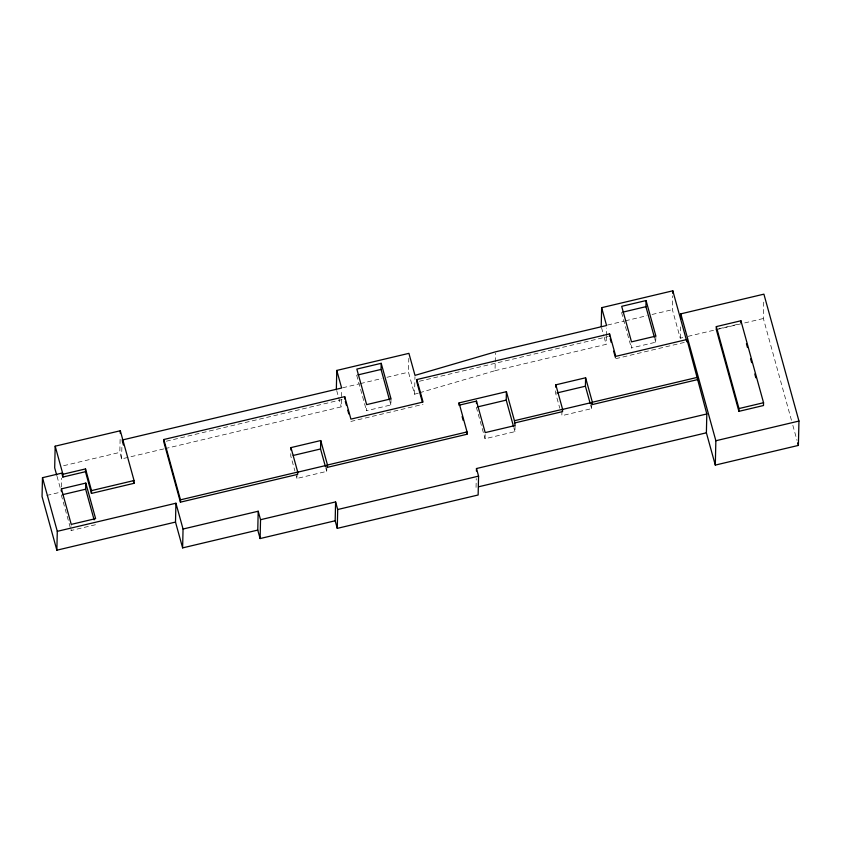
<?xml version="1.0" encoding="UTF-8"?>
<svg xmlns="http://www.w3.org/2000/svg" width="841" height="841" viewBox="0 0 841 841"><rect width="100%" height="100%" fill="white"/><g stroke="black" fill="none" stroke-linecap="round" stroke-linejoin="round"><path stroke-width="0.63" stroke-dasharray="4.21 3.15" d="M61.467 486.95L61.666 478.151M95.464 524.742L71.096 530.513L71.212 525.625M163.743 448.926L121.609 458.913L119.811 452.395L120.137 438.392M121.609 458.913L121.924 445.089M290.828 453.625L290.776 456.032L294.907 470.971M326.844 466.492L326.739 471.38L296.968 478.434L297.073 473.546M165.025 448.631L341.204 406.876L341.583 390.539M391.012 398.844L390.876 404.963L366.508 410.734L366.613 405.846M418.345 393.125L414.571 394.229L408.484 372.195L408.8 358.371M414.571 394.229L414.97 376.642M476.048 487.391L476.248 478.592M515.081 425.535L514.944 431.643L485.057 438.729L485.162 433.83M419.596 392.758L495.034 370.692L495.202 363.144M495.233 361.893L495.433 353.094M555.701 390.855L555.649 393.262L559.78 408.211M561.946 410.786L561.841 415.675L591.612 408.621L591.717 403.733M495.034 370.692L606.14 344.358L606.308 336.82M606.34 335.57L606.508 328.022M655.875 336.085L655.738 342.203L631.37 347.974L631.454 344.305M682.818 337.588L680.264 338.198L672.38 309.667L672.695 295.843M680.264 338.198L680.516 326.886M791.455 420.279L763.355 318.508L763.765 300.563M342.676 387.785L359.128 383.885M360.39 383.591L381.909 378.492M386.965 377.294L408.484 372.195M607.57 325.025L624.085 321.104M625.357 320.81L646.96 315.69M652.048 314.481L672.38 309.667M166.318 441.22L342.108 399.57M419.344 381.267L608.243 336.505M63.622 465.714L119.811 452.395M718.729 328.81L739.628 323.859M687.927 336.379L714.776 330.019M716.059 329.714L763.355 318.508M350.865 421.446L422.991 404.353M615.728 358.686L685.625 342.119M46.875 495.412L61.351 491.974M792.842 425.304L797.005 440.379M654.729 338.524L655.738 342.203M621.552 312.442L631.37 347.974M601.536 327.717L603.838 336.043M604.164 337.23L606.14 344.358M590.571 404.889L591.612 408.621M513.893 427.859L514.944 431.643M476.342 407.202L485.057 438.729M389.867 401.283L390.876 404.963M356.689 375.202L366.508 410.734M336.694 390.539L341.204 406.876M325.698 467.649L326.739 471.38M296.274 475.953L296.968 478.434M57.02 476.279L61.025 490.766M61.288 494.981L71.096 530.513"/><path stroke-width="1.26" d="M62.865 477.057L62.928 474.271L85.53 468.91L85.467 471.706L62.865 477.057L61.782 473.126L42.481 477.699L42.05 496.547L56.862 550.193L175.496 522.072L175.927 503.223L57.293 531.333L56.862 550.193M85.467 471.706L91.459 493.404L133.992 483.323L134.055 480.526L120.305 430.75L55.18 446.182L54.686 467.827L56.683 475.07M61.372 491.312L61.425 488.863L85.793 483.091L95.611 518.624L71.233 524.395L61.425 488.863M94.118 519.843L85.656 489.199L85.793 483.091M91.459 493.404L91.522 490.608L85.53 468.91M120.252 433.304L120.305 430.75M680.684 319.338L680.811 313.851L763.901 294.161L798.95 421.057L798.393 445.415L715.302 465.094L706.387 432.81L706.818 413.961L686.95 339.501L615.78 356.363L609.567 333.888L416.842 379.554L423.044 402.03L350.918 419.123L344.705 396.647L163.827 439.507L163.774 441.83L180.426 502.161L297.672 474.377L297.725 472.064L290.965 447.601L320.736 440.547L327.496 465.01L327.443 467.323L467.007 434.25L467.06 431.938L459.039 402.913L506.419 391.685L514.44 420.71L515.081 425.535L485.194 432.61L476.49 401.083L458.986 405.225L459.039 402.913M180.426 502.161L180.479 499.838L163.827 439.507M183.054 529.031L258.198 511.233L257.767 530.082L182.623 547.89L183.054 529.031L175.927 503.223M260.542 519.706L335.601 501.919L335.17 520.768L260.111 538.555L260.542 519.706L258.198 511.233M290.912 450.009L290.965 447.601M325.362 466.408L320.547 448.978L320.736 440.547M336.347 389.288L336.778 370.439L408.915 353.346L415.002 375.38L495.454 351.843L606.561 325.509L601.641 307.68L672.811 290.807L686.897 341.814L686.95 339.501M706.818 413.961L476.479 468.532L478.571 476.132L478.14 494.992L337.273 528.369L337.704 509.52L335.601 501.919M344.652 398.97L344.705 396.647M389.52 400.064L381.068 369.43L381.204 363.312L356.836 369.083L366.644 404.626L391.012 398.844L381.204 363.312M416.842 379.554L416.789 381.877L422.308 401.851M476.426 403.533L476.49 401.083M476.416 471.055L476.479 468.532M513.546 426.608L506.229 400.116L506.419 391.685M555.785 387.238L555.838 384.831L585.609 377.777L592.369 402.24L592.316 404.563L697.347 379.669M555.838 384.831L562.597 409.294L562.545 411.617L514.387 423.023M590.235 403.638L585.42 386.208L585.609 377.777M601.21 326.529L601.641 307.68M609.515 336.211L609.567 333.888M654.382 337.304L645.93 306.671L646.067 300.552L621.688 306.324L631.507 341.866L655.875 336.085L646.067 300.552M672.758 293.33L672.811 290.807M716.332 326.602L716.269 329.388L738.903 411.344L763.491 405.52L763.554 402.723L740.921 320.768L716.332 326.602L738.966 408.558L738.903 411.344M715.302 465.094L715.859 440.747L680.811 313.851M740.879 322.629L740.921 320.768M357.909 374.918L381.068 369.43M622.771 312.158L645.93 306.671M122.04 440.064L341.635 388.027L336.778 370.439M62.507 494.687L85.656 489.199M91.522 490.608L134.055 480.526M477.593 406.907L506.229 400.116M293.257 455.444L320.547 448.978M556.889 392.968L585.42 386.208M180.479 499.838L297.725 472.064M327.496 465.01L467.06 431.938M514.44 420.71L562.597 409.294M592.369 402.24L697.399 377.357M297.104 472.316L326.876 465.262L327.443 467.323M561.977 409.556L591.749 402.503L592.316 404.563M738.966 408.558L763.554 402.723M337.704 509.52L478.571 476.132M478.592 486.781L706.387 432.81M715.859 440.747L798.95 421.057M797.699 442.892L798.393 445.415M746.43 343.738L747.481 347.522M750.614 358.865L751.654 362.65M754.787 373.993L755.838 377.777M610.209 338.702L611.239 342.445M613.657 351.191L615.381 357.436M462.13 416.589L463.17 420.374M466.313 431.727L467.007 434.25M345.346 401.462L346.376 405.204M347.764 410.208L348.794 413.951M335.17 520.768L337.273 528.369M257.767 530.082L260.111 538.555M175.496 522.072L182.623 547.89M122.387 441.294L123.406 445.005M133.309 480.852L133.992 483.323M55.18 446.182L62.928 474.271M42.481 477.699L57.293 531.333"/></g></svg>
